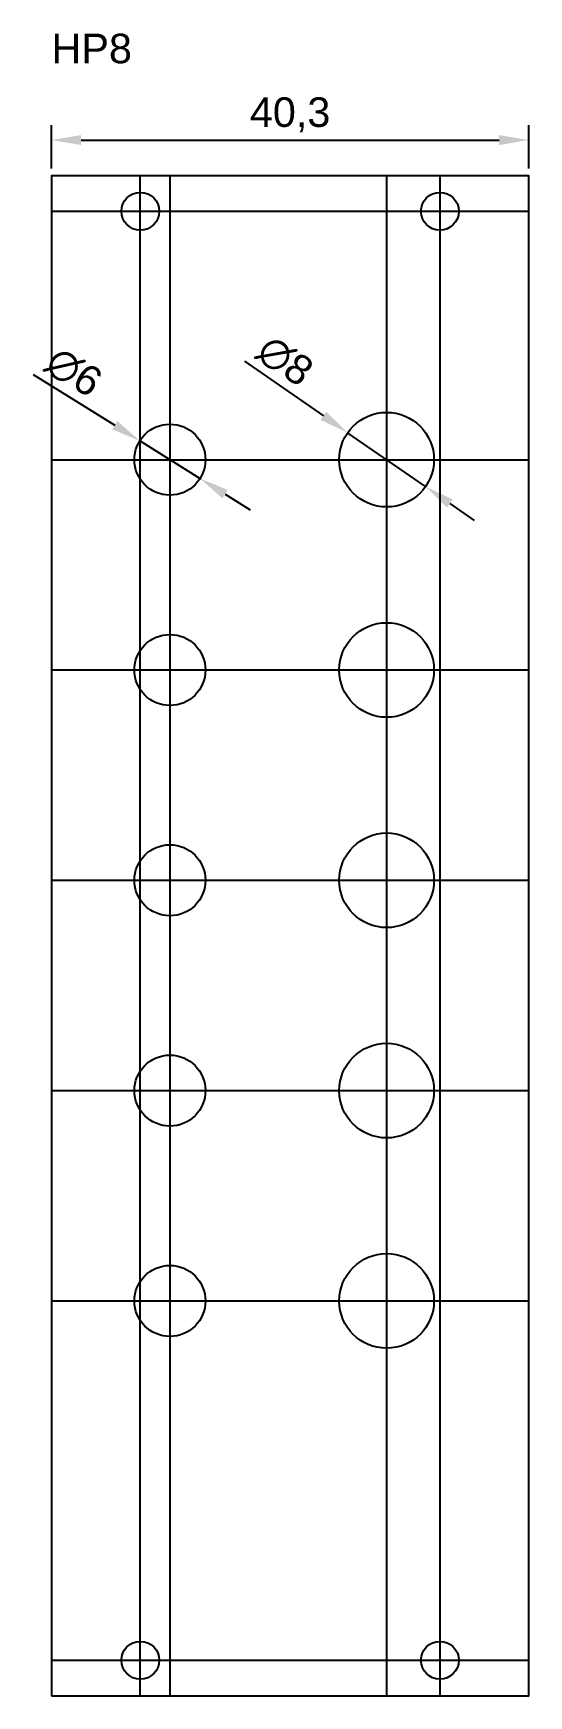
# Model space of a CAD drawing. Header units: millimetres. Extents: x -2 to 40, y 0 to 141.
import ezdxf

# ---------------------------------------------------------------- set-up
doc = ezdxf.new("R2010")
doc.units = ezdxf.units.MM
for name, color, linetype in [('01 Cuts', 7, 'Continuous'), ('03 Name', 4, 'Continuous'), ('04 Ano', 3, 'Continuous'), ('05 Hole', 6, 'Continuous'), ('10 Guide', 252, 'Continuous')]:
    doc.layers.add(name, color=color, linetype=linetype)
doc.styles.get("Standard").update_dxf_attribs({"font": 'arial.ttf'})
doc.dimstyles.new('ISO-25', dxfattribs={"dimtxt": 2.5, "dimasz": 2.5, "dimexe": 1.25, "dimexo": 0.625, "dimtad": 1, "dimtxsty": 'Standard', "dimcen": 2.5, "dimadec": 0, "dimazin": 0, "dimtfac": 1, "dimtmove": 0, "dimatfit": 3, "dimfxl": 1, "dimarcsym": 0})

# ---------------------------------------------------------------- blocks, each defined once
blk = doc.blocks.new('*D6')
at = {"layer": '04 Ano', "color": 0, "lineweight": -2, "transparency": 16777216}
for p, q in [((0, 129.12), (0, 132.77)), ((40.3, 129.12), (40.3, 132.77)), ((2.5, 131.52), (37.8, 131.52))]:
    blk.add_line(p, q, dxfattribs=at)
at = {"layer": '04 Ano', "color": 0, "transparency": 16777216}
for points in [[(2.5, 131.94), (2.5, 131.1), (0, 131.52)], [(37.8, 131.94), (37.8, 131.1), (40.3, 131.52)]]:
    blk.add_solid(points, dxfattribs=at)
at = {"layer": 'Defpoints', "color": 0, "transparency": 16777216}
for p in [(40.3, 131.52), (0, 128.5), (40.3, 128.5)]:
    blk.add_point(p, dxfattribs=at)
at = {"layer": '04 Ano', "color": 0, "transparency": 16777216, "insert": (20.15, 133.65), "char_height": 2.5, "attachment_point": 5}
blk.add_mtext('40,3', dxfattribs=at)
blk = doc.blocks.new('*D19')
at = {"layer": '04 Ano', "color": 0, "lineweight": -2, "transparency": 16777216}
for p, q in [((-1.54, 111.71), (5.34, 107.42)), ((12.54, 102.91), (7.46, 106.09)), ((14.66, 101.58), (16.78, 100.26))]:
    blk.add_line(p, q, dxfattribs=at)
at = {"layer": '04 Ano', "color": 0, "transparency": 16777216}
for points in [[(5.56, 107.77), (5.12, 107.06), (7.46, 106.09)], [(14.88, 101.94), (14.44, 101.23), (12.54, 102.91)]]:
    blk.add_solid(points, dxfattribs=at)
at = {"layer": 'Defpoints', "color": 0, "transparency": 16777216}
for p in [(7.46, 106.09), (12.54, 102.91)]:
    blk.add_point(p, dxfattribs=at)
at = {"layer": '04 Ano', "color": 0, "transparency": 16777216, "insert": (1.88, 111.9), "char_height": 2.5, "attachment_point": 5, "rotation": 327.984}
blk.add_mtext('∅6', dxfattribs=at)
blk = doc.blocks.new('*D20')
at = {"layer": '04 Ano', "color": 0, "lineweight": -2, "transparency": 16777216}
for p, q in [((16.29, 112.83), (22.96, 108.21)), ((31.59, 102.22), (25.01, 106.78)), ((33.64, 100.79), (35.69, 99.37))]:
    blk.add_line(p, q, dxfattribs=at)
at = {"layer": '04 Ano', "color": 0, "transparency": 16777216}
for points in [[(23.2, 108.55), (22.72, 107.86), (25.01, 106.78)], [(33.88, 101.14), (33.4, 100.45), (31.59, 102.22)]]:
    blk.add_solid(points, dxfattribs=at)
at = {"layer": 'Defpoints', "color": 0, "transparency": 16777216}
for p in [(25.01, 106.78), (31.59, 102.22)]:
    blk.add_point(p, dxfattribs=at)
at = {"layer": '04 Ano', "color": 0, "transparency": 16777216, "insert": (19.72, 112.85), "char_height": 2.5, "attachment_point": 5, "rotation": 325.24}
blk.add_mtext('∅8', dxfattribs=at)

msp = doc.modelspace()

# ---------------------------------------------------------------- linework, layer by layer
at = {"layer": '01 Cuts'}
msp.add_lwpolyline([(0, 0), (40.3, 0), (40.3, 128.5), (0, 128.5)], close=True, dxfattribs=at)
at = {"layer": '05 Hole'}
for centre, radius in [((7.5, 125.5), 1.6), ((32.8, 125.5), 1.6), ((28.3, 104.5), 4), ((10, 104.5), 3), ((28.3, 86.72), 4), ((10, 86.72), 3), ((10, 68.94), 3), ((28.3, 68.94), 4), ((28.3, 51.16), 4), ((10, 51.16), 3), ((28.3, 33.38), 4), ((10, 33.38), 3), ((7.5, 3), 1.6), ((32.8, 3), 1.6)]:
    msp.add_circle(centre, radius, dxfattribs=at)
at = {"layer": '10 Guide'}
for p, q in [((7.5, 0), (7.5, 128.5)), ((10, 128.5), (10, 0)), ((28.3, 128.5), (28.3, 0)), ((32.8, 128.5), (32.8, 0)), ((0, 125.5), (40.3, 125.5)), ((0, 104.5), (40.3, 104.5)), ((0, 86.72), (40.3, 86.72)), ((0, 68.94), (40.3, 68.94)), ((0, 51.16), (40.3, 51.16)), ((0, 33.38), (40.3, 33.38)), ((0, 3), (40.3, 3))]:
    msp.add_line(p, q, dxfattribs=at)

# ---------------------------------------------------------------- texts
at = {"layer": '03 Name', "insert": (0, 140.513), "char_height": 2.5, "attachment_point": 1}
msp.add_mtext_dynamic_manual_height_columns('HP8', width=30, gutter_width=12.5, heights=[0], dxfattribs=at)

# ---------------------------------------------------------------- dimensions: what is measured, and where the dimension line sits
at = {"layer": '04 Ano'}
dim = msp.add_linear_dim(base=(40.3, 131.521), p1=(0, 128.5), p2=(40.3, 128.5), dimstyle='ISO-25', override={"dimtmove": 1}, dxfattribs=at)
dim.commit()
dim.dimension.update_dxf_attribs({"geometry": '*D6', "text_midpoint": (20.15, 133.648)})
for p1, p2, picture, middle in [((31.586, 102.219), (25.014, 106.781), '*D20', (19.724, 112.851)), ((12.544, 102.91), (7.456, 106.09), '*D19', (1.885, 111.899))]:
    dim = msp.add_diameter_dim_2p(p1=p1, p2=p2, dimstyle='ISO-25', dxfattribs=at)
    dim.commit()
    dim.dimension.update_dxf_attribs({"geometry": picture, "text_midpoint": middle})

doc.saveas('drawing.dxf')
